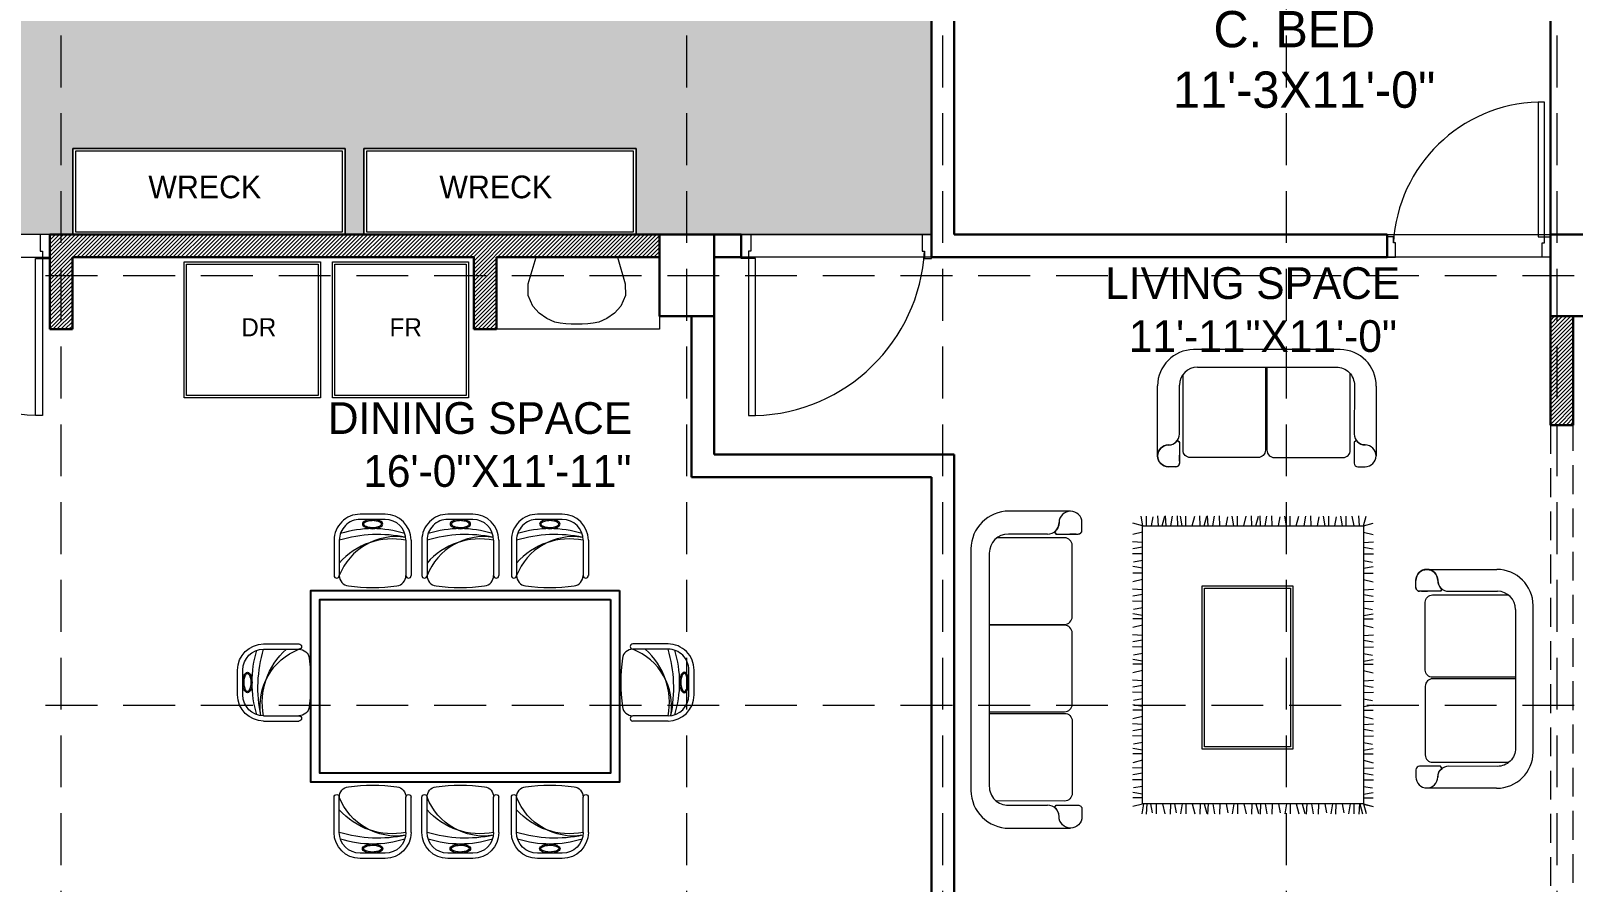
# Model space of a CAD drawing. Header units: inches. Extents: x 23587 to 406221, y -226199 to -75910.
# Drawn here: x 388589.7 to 388929.9, y -211772.4 to -211584.7 of the extents above; entities that cross this region are included whole.
import ezdxf

# ---------------------------------------------------------------- set-up
doc = ezdxf.new("R2010")
doc.units = ezdxf.units.IN
doc.header["$LTSCALE"] = 25.4
doc.header["$MEASUREMENT"] = 0
doc.linetypes.add('DASHED', pattern=[0.75, 0.5, -0.25])
for name, color, linetype, lineweight in [('COLOUM', 1, 'Continuous', 40), ('FIXTURE', 8, 'Continuous', 13), ('Fresh air fan', 250, 'Continuous', 0), ('FUR', 24, 'Continuous', 13), ('wall', 7, 'Continuous', 30)]:
    doc.layers.add(name, color=color, linetype=linetype, lineweight=lineweight)
doc.layers.add('DOOR', color=42, linetype='Continuous')
doc.styles.add('2', font='ARIALN.TTF')

# ---------------------------------------------------------------- blocks, each defined once
blk = doc.blocks.new('VNBVN')
at = {"layer": 'DOOR', "color": 8, "lineweight": 5}
for points in [[(24894.12, -74768.93), (24892.62, -74768.93), (24892.62, -74801.93), (24894.12, -74801.93)], [(24855.62, -74801.93), (24855.62, -74806.93), (24857.62, -74806.93), (24857.62, -74803.43), (24857.12, -74803.43), (24857.12, -74801.93)], [(24895.62, -74801.93), (24895.62, -74806.93), (24893.62, -74806.93), (24893.62, -74803.43), (24894.12, -74803.43), (24894.12, -74801.93)]]:
    blk.add_lwpolyline(points, close=True, dxfattribs=at)
blk.add_arc((24893.65, -74805.51), 36.59, 91.6166, 176.7465, dxfattribs=at)
blk = doc.blocks.new('SC')
at = {"layer": 'FUR', "color": 251, "lineweight": 5, "true_color": 0x636466}
for p, q in [((-11.4, -3.63), (-11.4, 6.55)), ((-9.9, -3.63), (-9.9, 6.55)), ((9.3, -3.63), (9.3, 6.55)), ((10.8, -3.63), (10.8, 6.55)), ((-3.9, -9.63), (3.3, -9.63)), ((-3.9, -11.12), (3.3, -11.12))]:
    blk.add_line(p, q, dxfattribs=at)
for centre, radius, start, end in [((-6.9, 6.55), 3, 97.5016, 180), ((-0.3, -43.57), 53.55, 82.4984, 97.5016), ((6.3, 6.55), 3, 0, 82.4984), ((-10.65, 6.55), 0.749, 0, 180), ((-7.09, 12.93), 17.59, 260.9859, 338.7364), ((10.05, 6.55), 0.749, 0, 180), ((-5.99, 16.3), 20.31, 258.8938, 318.844), ((-3.9, -3.63), 7.5, 180, 270), ((-3.9, -3.63), 6, 180, 270), ((-1.88, 33.6), 38.87, 258.169, 286.7102), ((3.3, -3.63), 6, 270, 0), ((3.3, -3.63), 7.5, 270, 0), ((-0.3, 24.07), 31.04, 252.5915, 287.4085)]:
    blk.add_arc(centre, radius, start, end, dxfattribs=at)
at = {"layer": 'FUR', "color": 251, "lineweight": 5, "true_color": 0x636466, "extrusion": (0, 0, -1)}
blk.add_ellipse((-0.3, -8.29), major_axis=(2.95, 0), ratio=0.451831, dxfattribs=at)
at = {"layer": 'FUR', "color": 251, "lineweight": 5, "true_color": 0x636466}
blk.add_open_spline([(2.29, -8.29), (2.29, -8.34), (2.28, -8.38), (2.22, -8.5), (2.17, -8.56), (2.01, -8.7), (1.91, -8.78), (1.5, -9), (1.1, -9.12), (0.21, -9.27), (-0.29, -9.29), (-1.24, -9.22), (-1.69, -9.13), (-2.3, -8.9), (-2.51, -8.78), (-2.76, -8.58), (-2.83, -8.5), (-2.89, -8.36), (-2.9, -8.32), (-2.89, -8.21), (-2.86, -8.14), (-2.74, -7.99), (-2.64, -7.9), (-2.36, -7.73), (-2.19, -7.64), (-1.57, -7.43), (-1.02, -7.33), (0.1, -7.3), (0.67, -7.37), (1.45, -7.58), (1.72, -7.7), (2.06, -7.91), (2.16, -8.01), (2.27, -8.16), (2.28, -8.22), (2.29, -8.27), (2.29, -8.28), (2.29, -8.29)], degree=3, knots=[0, 0, 0, 0, 0.234262, 0.234262, 0.468524, 0.468524, 0.702786, 0.702786, 1.220033, 1.220033, 1.73728, 1.73728, 2.254527, 2.254527, 2.632082, 2.632082, 2.916235, 2.916235, 3.200389, 3.200389, 3.484542, 3.484542, 3.768696, 3.768696, 4.052849, 4.052849, 4.656099, 4.656099, 5.25935, 5.25935, 5.665501, 5.665501, 5.976888, 5.976888, 6.228256, 6.228256, 6.283185, 6.283185, 6.283185, 6.283185], dxfattribs=at)
blk = doc.blocks.new('fghdfhfdgh')
at = {"layer": 'Fresh air fan', "color": 250, "lineweight": 5, "ltscale": 0.09}
for p, q in [((989.33, -4355.07), (947.03, -4355.07)), ((947.03, -4355.07), (947.03, -4423.15)), ((989.33, -4355.07), (989.33, -4423.15)), ((989.33, -4423.15), (947.03, -4423.15))]:
    blk.add_line(p, q, dxfattribs=at)
at = {"layer": 'Fresh air fan', "color": 250, "lineweight": 25, "ltscale": 0.09}
for points in [[(947.03, -4355.07), (989.33, -4355.07), (989.33, -4423.15), (947.03, -4423.15)], [(949.03, -4357.07), (987.33, -4357.07), (987.33, -4421.15), (949.03, -4421.15)]]:
    blk.add_lwpolyline(points, close=True, dxfattribs=at)
at = {"layer": 'FUR'}
for p, xscale, yscale, zscale, rotation in [((967.11, -4347.14), 0.764999999992142, 0.764999999992142, 0.764999999992142, 180), ((938.75, -4370.67), 0.7650000000012369, 0.7650000000012369, 0.7650000000012369, 270), ((997.62, -4370.67), -0.7650000000012369, 0.7650000000012369, 0.7650000000012369, 90), ((938.75, -4390.41), 0.7650000000012369, 0.7650000000012369, 0.7650000000012369, 270), ((997.62, -4390.41), -0.7650000000012369, 0.7650000000012369, 0.7650000000012369, 90), ((938.75, -4409.76), 0.7650000000012369, 0.7650000000012369, 0.7650000000012369, 270), ((997.62, -4409.76), -0.7650000000012369, 0.7650000000012369, 0.7650000000012369, 90)]:
    blk.add_blockref('SC', p, dxfattribs=dict(at, xscale=xscale, yscale=yscale, zscale=zscale, rotation=rotation))
at = {"layer": 'FUR', "extrusion": (0, 0, -1), "xscale": 0.764999999992142, "yscale": 0.764999999992142, "zscale": -0.764999999992142}
blk.add_blockref('SC', (-967.11, -4430.79), dxfattribs=at)
blk = doc.blocks.new('BVBVC')
at = {"layer": 'FIXTURE'}
for p, q in [((33098.14, 895.01), (33096.64, 893.61)), ((33100.48, 896.08), (33098.14, 895.01)), ((33103.06, 896.03), (33100.48, 896.08)), ((33108.95, 894.33), (33103.06, 896.03)), ((33095.47, 891.94), (33094.65, 890.17)), ((33096.64, 893.61), (33095.47, 891.94)), ((33108.95, 876.33), (33108.95, 894.33)), ((33094.65, 880.48), (33095.47, 878.72)), ((33095.47, 878.72), (33096.64, 877.04)), ((33096.64, 877.04), (33098.14, 875.64)), ((33098.14, 875.64), (33100.48, 874.58)), ((33100.48, 874.58), (33103.06, 874.63)), ((33103.06, 874.63), (33108.95, 876.33))]:
    blk.add_line(p, q, dxfattribs=at)
blk.add_arc((33119.15, 885.33), 24.97, 168.8173, 191.1827, dxfattribs=at)
blk = doc.blocks.new('FGHFDHDFGHFG')
at = {"layer": 'Fresh air fan', "color": 254, "linetype": 'DASHED', "lineweight": 5, "ltscale": 0.9}
for p, q in [((1140.92, -7344.93), (1140.92, -6627.98)), ((1278.92, -7344.93), (1278.92, -6627.98)), ((1335.42, -7344.93), (1335.42, -6627.98)), ((1411.17, -7344.93), (1411.17, -6627.98)), ((1470.92, -7344.93), (1470.92, -6627.98)), ((468.82, -6872.02), (1823.63, -6872.02)), ((468.82, -6966.75), (1823.63, -6966.75))]:
    blk.add_line(p, q, dxfattribs=at)
blk = doc.blocks.new('DSFSDF')
at = {"layer": 'FUR', "color": 251, "linetype": 'Continuous', "true_color": 0x636466}
for p, q in [((473350.58, -58069.91), (473334.47, -58069.91)), ((473353.57, -58074.91), (473353.57, -58072.91)), ((473344.57, -58075.91), (473334.29, -58075.91)), ((473346.84, -58075.91), (473352.57, -58075.91))]:
    blk.add_line(p, q, dxfattribs=at)
at = {"layer": 'FUR', "color": 251, "true_color": 0x636466}
for p, q in [((473346.84, -58075.91), (473346.38, -58075.31)), ((473352.02, -58075.91), (473350.36, -58075.91)), ((473349.01, -58145.82), (473331.13, -58145.81)), ((473334.5, -58152.94), (473350.57, -58152.89))]:
    blk.add_line(p, q, dxfattribs=at)
for points in [[(473353.57, -58072.91, 1), (473347.57, -58072.91, -0.235426), (473346.38, -58075.31), (473346.84, -58075.91), (473352.57, -58075.91, 0.414214), (473353.57, -58074.91)], [(473353.57, -58149.89, -1), (473347.57, -58149.89, 0.235426), (473346.38, -58147.5), (473346.83, -58146.89), (473352.57, -58146.89, -0.414214), (473353.57, -58147.89)]]:
    blk.add_lwpolyline(points, format="xyb", close=True, dxfattribs=at)
for points in [[(473349.02, -58076.91), (473331.29, -58076.91)], [(473329.29, -58099.56), (473349.02, -58099.56)], [(473349.02, -58099.81), (473329.29, -58099.81)], [(473329.29, -58122.46), (473349.02, -58122.46)], [(473329.29, -58122.87), (473349.01, -58122.87)]]:
    blk.add_lwpolyline(points, dxfattribs=at)
for points in [[(473349.02, -58099.56, 0.414214), (473351.02, -58097.56), (473351.02, -58078.91, 0.414214), (473349.02, -58076.91)], [(473329.29, -58080.91), (473329.29, -58141.94, 0.416121), (473334.32, -58146.94), (473344.57, -58146.89)], [(473349.02, -58122.46, 0.414214), (473351.02, -58120.46), (473351.02, -58101.81, 0.414214), (473349.02, -58099.81)], [(473349.01, -58122.87, -0.414214), (473351.01, -58124.87), (473351.01, -58143.82, -0.414214), (473349.01, -58145.82)]]:
    blk.add_lwpolyline(points, format="xyb", dxfattribs=at)
at = {"layer": 'FUR', "color": 251, "linetype": 'Continuous', "true_color": 0x636466}
for centre, radius, start, end in [((473334.47, -58079.91), 10, 89.9972, 179.5058), ((473344.57, -58072.91), 3, 269.9972, 359.9972), ((473350.57, -58072.91), 3, 359.9972, 179.9972), ((473352.57, -58074.91), 1, 269.9972, 359.9972), ((488569.05, -58112.22), 15244.61, 179.878255, 180.115784), ((473344.57, -58149.89), 3, 359.9972, 89.9972)]:
    blk.add_arc(centre, radius, start, end, dxfattribs=at)
at = {"layer": 'FUR', "color": 251, "true_color": 0x636466}
for centre, radius, start, end in [((473334.29, -58080.91), 5, 89.9972, 179.9972), ((473334.47, -58142.94), 10, 180.4873, 270.2072)]:
    blk.add_arc(centre, radius, start, end, dxfattribs=at)
blk = doc.blocks.new('BVBCVBCV')
at = {"layer": 'FUR', "color": 8, "lineweight": 9}
for p, q in [((83398.11, -7874.63), (83413.5, -7874.67)), ((83412.25, -7880.34), (83395.41, -7880.34)), ((83410.5, -7918.04), (83410.13, -7918.52)), ((83414.65, -7918.04), (83413.33, -7918.04))]:
    blk.add_line(p, q, dxfattribs=at)
at = {"layer": 'FUR', "color": 8, "linetype": 'Continuous', "lineweight": 9}
for p, q in [((83408.69, -7918.04), (83397.94, -7918.04)), ((83410.5, -7918.04), (83415.1, -7918.04)), ((83415.9, -7918.84), (83415.9, -7920.45)), ((83413.5, -7922.85), (83398.08, -7922.85))]:
    blk.add_line(p, q, dxfattribs=at)
at = {"layer": 'FUR', "color": 8, "lineweight": 9}
for points in [[(83415.9, -7877.08, 1), (83411.09, -7877.08, -0.235426), (83410.13, -7879), (83410.5, -7879.48), (83415.1, -7879.48, 0.414214), (83415.9, -7878.68)], [(83415.9, -7920.45, -1), (83411.09, -7920.45, 0.235426), (83410.13, -7918.52), (83410.5, -7918.04), (83415.1, -7918.04, -0.414214), (83415.9, -7918.84)]]:
    blk.add_lwpolyline(points, format="xyb", close=True, dxfattribs=at)
for points in [[(83393.93, -7914.03), (83393.93, -7883.45, -0.416121), (83397.97, -7879.44), (83408.69, -7879.48)], [(83412.25, -7898.74, 0.414214), (83413.85, -7897.14), (83413.85, -7881.95, 0.414214), (83412.25, -7880.34)], [(83412.25, -7899.08, -0.414214), (83413.85, -7900.68), (83413.85, -7915.63, -0.414214), (83412.25, -7917.24)]]:
    blk.add_lwpolyline(points, format="xyb", dxfattribs=at)
for points in [[(83393.93, -7898.74), (83412.25, -7898.74)], [(83393.93, -7899.08), (83412.25, -7899.08)], [(83412.25, -7917.24), (83395.54, -7917.24)]]:
    blk.add_lwpolyline(points, dxfattribs=at)
for centre, radius, start, end in [((83398.08, -7882.65), 8.02, 89.7894, 179.5094), ((83397.94, -7914.03), 4.01, 179.9995, 269.9995)]:
    blk.add_arc(centre, radius, start, end, dxfattribs=at)
at = {"layer": 'FUR', "color": 8, "linetype": 'Continuous', "lineweight": 9}
for centre, radius, start, end in [((83408.69, -7877.08), 2.41, 269.9995, 359.9995), ((88361.56, -7898.74), 4971.52, 179.81377, 180.18624), ((83398.08, -7914.83), 8.02, 180.4909, 269.9995), ((83408.69, -7920.45), 2.41, 359.9995, 89.9995), ((83415.1, -7918.84), 0.802, 359.9995, 89.9995), ((83413.5, -7920.45), 2.41, 179.9995, 359.9995)]:
    blk.add_arc(centre, radius, start, end, dxfattribs=at)
blk = doc.blocks.new('carpet')
at = {"color": 251, "lineweight": 5, "ltscale": 0.2, "true_color": 0x636466}
for p, q in [((34806.18, -5270.21), (34805.25, -5266.81)), ((34808.33, -5270.21), (34809.19, -5266.81)), ((34811.86, -5270.21), (34811.67, -5266.72)), ((34813.49, -5270.21), (34814.06, -5266.81)), ((34815.87, -5270.21), (34815.78, -5266.72)), ((34818.07, -5270.21), (34818.64, -5267.1)), ((34820.75, -5270.21), (34820.17, -5266.81)), ((34822.51, -5270.21), (34822.51, -5266.81)), ((34824.65, -5270.21), (34825.51, -5266.81)), ((34828.19, -5270.21), (34828, -5266.72)), ((34829.81, -5270.21), (34830.38, -5266.81)), ((34832.2, -5270.21), (34832.1, -5266.72)), ((34834.4, -5270.21), (34834.97, -5267.1)), ((34837.07, -5270.21), (34836.5, -5266.81)), ((34838.23, -5270.21), (34838.23, -5266.81)), ((34840.38, -5270.21), (34841.23, -5266.81)), ((34843.91, -5270.21), (34843.72, -5266.72)), ((34845.53, -5270.21), (34846.11, -5266.81)), ((34847.92, -5270.21), (34847.83, -5266.72)), ((34850.12, -5270.21), (34850.69, -5267.1)), ((34852.79, -5270.21), (34852.22, -5266.81)), ((34853.84, -5270.21), (34853.84, -5266.81)), ((34855.98, -5270.21), (34856.84, -5266.81)), ((34859.52, -5270.21), (34859.33, -5266.72)), ((34861.14, -5270.21), (34861.71, -5266.81)), ((34863.53, -5270.21), (34863.43, -5266.72)), ((34865.73, -5270.21), (34866.3, -5267.1)), ((34868.4, -5270.21), (34867.83, -5266.81)), ((34869.67, -5270.21), (34869.67, -5266.81)), ((34871.82, -5270.21), (34872.68, -5266.81)), ((34874.61, -5270.21), (34874.42, -5266.72)), ((34876.23, -5270.21), (34876.8, -5266.81)), ((34878.62, -5270.21), (34878.52, -5266.72)), ((34880.82, -5270.21), (34881.39, -5267.1)), ((34883.49, -5270.21), (34882.92, -5266.81)), ((34884.76, -5270.21), (34884.76, -5266.81)), ((34886.91, -5270.21), (34887.77, -5266.81)), ((34889.7, -5270.21), (34889.51, -5266.72)), ((34891.32, -5270.21), (34891.89, -5266.81)), ((34893.71, -5270.21), (34893.61, -5266.72)), ((34895.91, -5270.21), (34896.48, -5267.1)), ((34898.58, -5270.21), (34898.01, -5266.81)), ((34899.85, -5270.21), (34899.85, -5266.81)), ((34901.96, -5270.21), (34902.86, -5266.85)), ((34902, -5270.21), (34902.86, -5266.81)), ((34806.18, -5271.56), (34802.69, -5271.75)), ((34806.18, -5270.21), (34802.82, -5269.3)), ((34901.96, -5270.21), (34905.31, -5269.3)), ((34901.96, -5271.4), (34905.35, -5270.54)), ((34901.96, -5271.56), (34905.44, -5271.75)), ((34806.18, -5273.45), (34802.79, -5274.03)), ((34806.18, -5276.13), (34802.79, -5276.13)), ((34806.18, -5277.4), (34802.79, -5277.98)), ((34901.96, -5273.54), (34905.35, -5273.54)), ((34901.96, -5274.81), (34905.35, -5275.39)), ((34901.96, -5277.49), (34905.06, -5276.92)), ((34806.18, -5282.13), (34802.79, -5282.13)), ((34806.18, -5280.08), (34803.07, -5279.5)), ((34901.96, -5279.69), (34905.44, -5279.78)), ((34901.96, -5280.81), (34905.35, -5281.39)), ((34901.96, -5283.49), (34905.06, -5282.92)), ((34806.18, -5288.27), (34802.69, -5288.37)), ((34806.18, -5283.4), (34802.79, -5283.98)), ((34806.18, -5286.08), (34803.07, -5285.5)), ((34901.96, -5285.69), (34905.44, -5285.78)), ((34901.96, -5288.07), (34905.35, -5287.5)), ((34806.18, -5290.66), (34802.79, -5290.09)), ((34806.18, -5293.34), (34802.79, -5292.48)), ((34901.96, -5289.7), (34905.44, -5289.89)), ((34901.96, -5291.35), (34905.31, -5290.44)), ((34901.96, -5293.34), (34905.35, -5292.48)), ((34806.18, -5295.49), (34802.79, -5295.49)), ((34806.18, -5296.76), (34802.79, -5297.34)), ((34806.18, -5299.44), (34803.07, -5298.86)), ((34901.96, -5295.49), (34905.35, -5295.49)), ((34901.96, -5296.76), (34905.35, -5297.34)), ((34901.96, -5299.44), (34905.06, -5298.86)), ((34806.18, -5301.63), (34802.69, -5301.73)), ((34806.18, -5304.02), (34802.79, -5303.45)), ((34901.96, -5301.63), (34905.44, -5301.73)), ((34901.96, -5304.02), (34905.35, -5303.45)), ((34806.18, -5305.65), (34802.69, -5305.84)), ((34806.18, -5308.64), (34802.69, -5308.83)), ((34806.18, -5307.29), (34802.82, -5306.39)), ((34901.96, -5305.65), (34905.44, -5305.84)), ((34901.96, -5307.29), (34905.31, -5306.39)), ((34901.96, -5308.64), (34905.44, -5308.83)), ((34806.18, -5311.43), (34802.79, -5310.57)), ((34806.18, -5313.58), (34802.79, -5313.58)), ((34806.18, -5314.85), (34802.79, -5315.42)), ((34901.96, -5311.43), (34905.35, -5310.57)), ((34901.96, -5313.58), (34905.35, -5313.58)), ((34901.96, -5314.85), (34905.35, -5315.42)), ((34806.18, -5319.72), (34802.69, -5319.82)), ((34806.18, -5317.52), (34803.07, -5316.95)), ((34901.96, -5317.52), (34905.06, -5316.95)), ((34901.96, -5319.72), (34905.44, -5319.82)), ((34806.18, -5323.73), (34802.69, -5323.92)), ((34806.18, -5322.11), (34802.79, -5321.53)), ((34806.18, -5325.08), (34802.82, -5324.17)), ((34901.96, -5322.11), (34905.35, -5321.53)), ((34901.96, -5323.73), (34905.44, -5323.92)), ((34901.96, -5325.08), (34905.31, -5324.17)), ((34806.18, -5326.43), (34802.69, -5326.62)), ((34806.18, -5329.22), (34802.79, -5328.36)), ((34901.96, -5326.43), (34905.44, -5326.62)), ((34901.96, -5329.22), (34905.35, -5328.36)), ((34806.18, -5334.17), (34802.69, -5334.27)), ((34806.18, -5331.36), (34802.79, -5331.36)), ((34806.18, -5332.64), (34802.79, -5333.21)), ((34806.18, -5336.56), (34802.79, -5335.99)), ((34901.96, -5331.36), (34905.35, -5331.36)), ((34901.96, -5332.64), (34905.35, -5333.21)), ((34901.96, -5335.31), (34905.06, -5334.74)), ((34806.18, -5338.18), (34802.69, -5338.37)), ((34806.18, -5340.88), (34802.69, -5341.07)), ((34806.18, -5339.53), (34802.82, -5338.63)), ((34901.96, -5336.66), (34905.44, -5336.85)), ((34901.96, -5339.45), (34905.35, -5338.59)), ((34901.96, -5341.59), (34905.35, -5341.59)), ((34806.18, -5344.98), (34802.79, -5344.98)), ((34806.18, -5346.25), (34802.79, -5346.83)), ((34806.18, -5343.27), (34803.07, -5342.69)), ((34806.18, -5346.31), (34805.25, -5349.71)), ((34808.33, -5346.31), (34809.19, -5349.71)), ((34811.86, -5346.31), (34811.67, -5349.8)), ((34813.49, -5346.31), (34814.06, -5349.71)), ((34815.87, -5346.31), (34815.78, -5349.8)), ((34818.07, -5346.31), (34818.64, -5349.42)), ((34820.75, -5346.31), (34820.17, -5349.71)), ((34822.51, -5346.31), (34822.51, -5349.71)), ((34824.65, -5346.31), (34825.51, -5349.71)), ((34828.19, -5346.31), (34828, -5349.8)), ((34829.81, -5346.31), (34830.38, -5349.71)), ((34832.2, -5346.31), (34832.1, -5349.8)), ((34834.4, -5346.31), (34834.97, -5349.42)), ((34837.07, -5346.31), (34836.5, -5349.71)), ((34838.23, -5346.31), (34838.23, -5349.71)), ((34840.38, -5346.31), (34841.23, -5349.71)), ((34843.91, -5346.31), (34843.72, -5349.8)), ((34845.53, -5346.31), (34846.11, -5349.71)), ((34847.92, -5346.31), (34847.83, -5349.8)), ((34850.12, -5346.31), (34850.69, -5349.42)), ((34852.79, -5346.31), (34852.22, -5349.71)), ((34853.84, -5346.31), (34853.84, -5349.71)), ((34855.98, -5346.31), (34856.84, -5349.71)), ((34859.52, -5346.31), (34859.33, -5349.8)), ((34861.14, -5346.31), (34861.71, -5349.71)), ((34863.53, -5346.31), (34863.43, -5349.8)), ((34865.73, -5346.31), (34866.3, -5349.42)), ((34868.4, -5346.31), (34867.83, -5349.71)), ((34869.67, -5346.31), (34869.67, -5349.71)), ((34871.82, -5346.31), (34872.68, -5349.71)), ((34874.61, -5346.31), (34874.42, -5349.8)), ((34876.23, -5346.29), (34876.8, -5349.68)), ((34878.62, -5346.29), (34878.52, -5349.78)), ((34880.82, -5346.29), (34881.39, -5349.4)), ((34883.49, -5346.29), (34882.92, -5349.68)), ((34884.76, -5346.29), (34884.76, -5349.68)), ((34886.91, -5346.29), (34887.77, -5349.68)), ((34889.7, -5346.29), (34889.51, -5349.78)), ((34891.32, -5346.3), (34891.89, -5349.69)), ((34893.71, -5346.3), (34893.61, -5349.79)), ((34895.91, -5346.3), (34896.48, -5349.4)), ((34898.58, -5346.3), (34898.01, -5349.69)), ((34899.85, -5346.3), (34899.85, -5349.69)), ((34901.96, -5343.54), (34905.06, -5342.97)), ((34901.96, -5344.89), (34905.44, -5345.08)), ((34901.96, -5345.95), (34905.35, -5346.52)), ((34902, -5346.3), (34902.86, -5349.69))]:
    blk.add_line(p, q, dxfattribs=at)
blk.add_lwpolyline([(34806.18, -5270.21), (34901.96, -5270.21), (34901.96, -5346.31), (34806.18, -5346.36)], close=True, dxfattribs=at)
blk = doc.blocks.new('DFSGHGHDF')
at = {"layer": 'FUR', "xscale": -1, "rotation": 90}
blk.add_blockref('BVBCVBCV', (-6606.71, 76519.49), dxfattribs=at)

msp = doc.modelspace()

# ---------------------------------------------------------------- hatches: boundary and pattern name
at = {"layer": 'Fresh air fan', "lineweight": 9, "ltscale": 0.09}
h = msp.add_hatch(dxfattribs=at)
h.set_pattern_fill('ANGLE', color=253, scale=16)
h.set_pattern_definition([(0, (387455.477, -204766.6053), (0, 4.4), [3.2, -1.2]), (90, (387455.477, -204766.6053), (-4.4, 3e-16), [3.2, -1.2])])
h.paths.add_polyline_path([(388404.4, -211551.63), (388593.9, -211551.63), (388593.9, -211469.63), (388647.89, -211469.63), (388647.89, -211575.6), (388788.4, -211575.6), (388788.4, -211629.63), (388723.23, -211629.63), (388723.23, -211610.63), (388663.18, -211610.63), (388663.18, -211629.63), (388659.04, -211629.63), (388659.04, -211610.63), (388598.99, -211610.63), (388598.99, -211629.63), (388540.13, -211629.63), (388540.13, -211610.63), (388471.08, -211610.63), (388471.08, -211629.63), (388404.4, -211629.63)])
at = {"layer": 'Fresh air fan', "lineweight": 5, "ltscale": 0.09}
h = msp.add_hatch(dxfattribs=at)
h.set_pattern_fill('ANSI31', color=254, scale=5)
h.set_pattern_definition([(45, (387455.4772, -204766.60535), (-0.44194174, 0.44194174), [])])
h.paths.add_polyline_path([(388552.9, -211782.63), (388552.9, -211802.47), (388557.9, -211802.47), (388557.9, -211777.63), (388552.9, -211777.63), (388452.4, -211777.63), (388452.4, -211819.63), (388457.4, -211819.63), (388457.4, -211782.63)])
h.paths.add_polyline_path([(388452.4, -211918.13), (388457.4, -211918.13), (388457.4, -211890.63), (388522.9, -211890.63), (388522.9, -211885.63), (388452.4, -211885.63), (388452.4, -211890.63)])
h.paths.add_polyline_path([(388452.4, -212011.63), (388464.4, -212011.63), (388477.65, -212011.63), (388477.65, -212006.63), (388457.4, -212006.63), (388457.4, -211978.13), (388452.4, -211978.13)])
h.paths.add_polyline_path([(388557.9, -212011.63), (388557.9, -212006.63), (388537.65, -212006.63), (388537.65, -212011.63)])
h.paths.add_polyline_path([(388598.9, -211885.63), (388593.9, -211885.63), (388593.9, -211890.63), (388593.9, -212006.63), (388593.9, -212006.63), (388593.9, -212011.13), (388593.9, -212048.94), (388598.9, -212048.94)])
h.paths.add_polyline_path([(388655.15, -212011.63), (388655.15, -212006.63), (388634.9, -212006.63), (388634.9, -212011.13), (388634.9, -212011.63)])
h.paths.add_polyline_path([(388715.15, -212006.63), (388715.15, -212011.63), (388740.4, -212011.63), (388740.4, -211978.13), (388735.4, -211978.13), (388735.4, -212006.63)])
h.paths.add_polyline_path([(388735.4, -211890.63), (388735.4, -211914.63), (388735.4, -211918.13), (388740.4, -211918.13), (388740.4, -211914.63), (388740.4, -211885.63), (388639.9, -211885.63), (388639.9, -211873.63), (388634.9, -211873.63), (388634.9, -211885.63), (388634.9, -211890.13), (388634.9, -211890.63)])
h.paths.add_polyline_path([(388634.9, -211777.63), (388634.9, -211813.63), (388639.9, -211813.63), (388639.9, -211782.63), (388735.4, -211782.63), (388735.4, -211819.63), (388740.4, -211819.63), (388740.4, -211777.63)])
h.paths.add_polyline_path([(388593.9, -211629.63), (388593.9, -211634.63), (388593.9, -211634.88), (388593.9, -211650.51), (388598.9, -211650.51), (388598.9, -211634.63), (388687.4, -211634.63), (388687.4, -211650.51), (388692.4, -211650.51), (388692.4, -211634.63), (388728.4, -211634.63), (388728.4, -211629.63)])
h.paths.add_polyline_path([(388551.9, -211634.63), (388551.9, -211629.63), (388464.4, -211629.63), (388464.4, -211634.63)])
h.paths.add_polyline_path([(388452.4, -211634.63), (388452.4, -211629.63), (388446.4, -211629.63), (388446.4, -211634.63)])
h = msp.add_hatch(dxfattribs=at)
h.set_pattern_fill('ANSI31', color=254, scale=5)
h.set_pattern_definition([(45, (387651.39377, -207365.959), (-0.44194174, 0.44194174), [])])
h.paths.add_polyline_path([(388929.9, -211647.63), (388924.9, -211647.63), (388924.9, -211671.63), (388929.9, -211671.63)])

# ---------------------------------------------------------------- linework, layer by layer
at = {"layer": 'COLOUM', "lineweight": 30}
for points in [[(388740.4, -211647.63), (388728.4, -211647.63), (388728.4, -211629.63), (388740.4, -211629.63)], [(388936.9, -211647.63), (388924.9, -211647.63), (388924.9, -211629.63), (388936.9, -211629.63)]]:
    msp.add_lwpolyline(points, close=True, dxfattribs=at)
at = {"layer": 'Fresh air fan', "color": 250, "lineweight": 9, "ltscale": 0.09}
msp.add_lwpolyline([(388404.4, -211551.63), (388593.9, -211551.63), (388593.9, -211469.63), (388647.89, -211469.63), (388647.89, -211575.6), (388788.4, -211575.6), (388788.4, -211629.63), (388723.23, -211629.63), (388723.23, -211610.63), (388663.18, -211610.63), (388663.18, -211629.63), (388659.04, -211629.63), (388659.04, -211610.63), (388598.99, -211610.63), (388598.99, -211629.63), (388540.13, -211629.63), (388540.13, -211610.63), (388471.08, -211610.63), (388471.08, -211629.63), (388404.4, -211629.63), (388404.4, -211551.63)], dxfattribs=at)
at = {"layer": 'Fresh air fan', "color": 30, "lineweight": 9, "ltscale": 0.09}
for points in [[(388598.99, -211629.63), (388659.04, -211629.63), (388659.04, -211610.63), (388598.99, -211610.63)], [(388663.18, -211629.63), (388723.23, -211629.63), (388723.23, -211610.63), (388663.18, -211610.63)]]:
    msp.add_lwpolyline(points, dxfattribs=at)
for points in [[(388598.99, -211610.63), (388659.04, -211610.63), (388659.04, -211629.63), (388598.99, -211629.63)], [(388663.18, -211610.63), (388723.23, -211610.63), (388723.23, -211629.63), (388663.18, -211629.63)], [(388658.44, -211629.03), (388658.44, -211611.23), (388599.59, -211611.23), (388599.59, -211629.03)], [(388722.63, -211629.03), (388722.63, -211611.23), (388663.78, -211611.23), (388663.78, -211629.03)]]:
    msp.add_lwpolyline(points, close=True, dxfattribs=at)
at = {"layer": 'Fresh air fan', "color": 250, "lineweight": 9, "ltscale": 0.09}
for points in [[(388551.9, -211634.63), (388593.9, -211634.63), (388593.9, -211629.63), (388551.9, -211629.63)], [(388788.4, -211634.63), (388746.4, -211634.63), (388746.4, -211629.63), (388788.4, -211629.63)], [(388888.9, -211629.63), (388924.9, -211629.63), (388924.9, -211634.63), (388888.9, -211634.63)], [(388692.4, -211634.63), (388728.4, -211634.63), (388728.4, -211650.51), (388692.4, -211650.51)], [(388623.57, -211635.63), (388653.57, -211635.63), (388653.57, -211665.63), (388623.57, -211665.63)], [(388624.07, -211636.13), (388653.07, -211636.13), (388653.07, -211665.13), (388624.07, -211665.13)], [(388656.27, -211635.63), (388686.27, -211635.63), (388686.27, -211665.63), (388656.27, -211665.63)], [(388656.77, -211636.13), (388685.77, -211636.13), (388685.77, -211665.13), (388656.77, -211665.13)], [(388868.08, -211743.08), (388848.08, -211743.08), (388848.08, -211707.08), (388868.08, -211707.08)], [(388867.58, -211742.58), (388848.58, -211742.58), (388848.58, -211707.58), (388867.58, -211707.58)]]:
    msp.add_lwpolyline(points, close=True, dxfattribs=at)
at = {"layer": 'Fresh air fan', "color": 250, "linetype": 'DASHED', "lineweight": 9, "ltscale": 0.5}
msp.add_lwpolyline([(388924.9, -211791.63), (388929.9, -211791.63), (388929.9, -211671.63), (388924.9, -211671.63)], close=True, dxfattribs=at)
at = {"layer": 'wall', "lineweight": 30}
for p, q in [((388793.4, -211629.63), (388793.4, -211459.63)), ((388924.9, -211629.63), (388924.9, -211494.63)), ((388788.4, -211634.63), (388788.4, -211575.6)), ((388593.9, -211650.51), (388593.9, -211629.63)), ((388593.9, -211629.63), (388728.4, -211629.63)), ((388793.4, -211629.63), (388888.9, -211629.63)), ((388888.9, -211634.63), (388888.9, -211629.63)), ((388598.9, -211634.63), (388687.4, -211634.63)), ((388598.9, -211650.51), (388598.9, -211634.63)), ((388687.4, -211634.63), (388687.4, -211650.51)), ((388692.4, -211634.63), (388692.4, -211650.51)), ((388692.4, -211634.63), (388728.4, -211634.63)), ((388788.4, -211634.63), (388888.9, -211634.63)), ((388735.4, -211647.63), (388735.4, -211683.11)), ((388740.4, -211647.63), (388740.4, -211678.11)), ((388924.9, -211647.63), (388924.9, -211671.63)), ((388929.9, -211647.63), (388929.9, -211671.63)), ((388593.9, -211650.51), (388598.9, -211650.51)), ((388692.4, -211650.51), (388687.4, -211650.51)), ((388924.9, -211671.63), (388929.9, -211671.63)), ((388740.4, -211678.11), (388793.4, -211678.11)), ((388793.4, -211678.11), (388793.4, -211791.63)), ((388735.4, -211683.11), (388788.4, -211683.11)), ((388788.4, -211791.63), (388788.4, -211683.11))]:
    msp.add_line(p, q, dxfattribs=at)
msp.add_lwpolyline([(388746.4, -211629.63), (388740.4, -211629.63), (388740.4, -211634.63), (388746.4, -211634.63)], close=True, dxfattribs=at)

# ---------------------------------------------------------------- block references
at = {"layer": 'DOOR', "extrusion": (0, 0, -1), "xscale": -0.8999999999999999, "yscale": 0.8999999999999999, "zscale": -0.8999999999999999}
msp.add_blockref('VNBVN', (-366518.84, -144308.39), dxfattribs=at)
at = {"layer": 'DOOR', "extrusion": (0, 0, -1), "yscale": 1.049999999995149, "zscale": -1.049999999995149, "rotation": 180}
for p, xscale in [((-362453.49, -290176.91), 1.049999999995149), ((-414886.8, -290176.91), -1.049999999995149)]:
    msp.add_blockref('VNBVN', p, dxfattribs=dict(at, xscale=xscale))
at = {"layer": 'FIXTURE', "xscale": -1, "rotation": 270}
msp.add_blockref('BVBVC', (387824.81, -244743.58), dxfattribs=at)
at = {"layer": 'Fresh air fan', "color": 230, "lineweight": 5, "ltscale": 0.09}
msp.add_blockref('FGHFDHDFGHFG', (387455.48, -204766.61), dxfattribs=at)
at = {"layer": 'Fresh air fan', "color": 250, "lineweight": 9, "xscale": -1}
msp.add_blockref('DFSGHGHDF', (390154.38, -204784.42), dxfattribs=at)
at = {"layer": 'Fresh air fan', "color": 250, "lineweight": 25, "rotation": 270}
msp.add_blockref('fghdfhfdgh', (393074.63, -210761.05), dxfattribs=at)
at = {"layer": 'FUR', "xscale": 0.8419949999979236, "yscale": 0.8419949999979236, "zscale": 0.8419949999979236}
msp.add_blockref('DSFSDF', (-9739.78, -162796.03), dxfattribs=at)
at = {"layer": 'FUR', "xscale": 0.6400000000139698, "yscale": 0.6400000000139698, "zscale": 0.6400000000139698, "rotation": 270}
msp.add_blockref('carpet', (392256.57, -189417.9), dxfattribs=at)
at = {"layer": 'FUR', "rotation": 180}
msp.add_blockref('BVBCVBCV', (472311.13, -219626.32), dxfattribs=at)

# ---------------------------------------------------------------- texts
at = {"layer": 'Fresh air fan', "color": 250, "lineweight": 9, "ltscale": 0.09, "attachment_point": 1, "style": '2'}
for s, width, insert, char_height in [('{\\fCentury Gothic|b0|i0|c0|p34;    C. BED\\P 11\'-3X11\'-0"}', 65.4873, (388838.68, -211580.35), 8), ('{\\fCentury Gothic|b0|i0|c0|p34; LIVING SPACE\\P   11\'-11"X11\'-0"}', 135.6884, (388824.1, -211636.84), 7), ('{\\fCentury Gothic|b0|i0|c0|p34;DINING SPACE\\P   16\'-0"X11\'-11"}', 135.6884, (388655.24, -211666.59), 7)]:
    msp.add_mtext_dynamic_manual_height_columns(s, width=width, gutter_width=0.5, heights=[0], dxfattribs=dict(at, insert=insert, char_height=char_height))
at = {"layer": 'Fresh air fan', "color": 250, "lineweight": 25, "ltscale": 0.09, "attachment_point": 1, "style": '2'}
for s, width, insert, char_height in [('{\\fCentury Gothic|b0|i0|c0|p34;WRECK}', 60.1645, (388615.63, -211616.63), 5), ('{\\fCentury Gothic|b0|i0|c0|p34;WRECK}', 60.1645, (388679.82, -211616.63), 5), ('{\\fCentury Gothic|b0|i0|c0|p34;DR}', 13.3608, (388636.13, -211648.07), 4), ('{\\fCentury Gothic|b0|i0|c0|p34;FR}', 13.3608, (388668.84, -211648.07), 4)]:
    msp.add_mtext_dynamic_manual_height_columns(s, width=width, gutter_width=0.5, heights=[7.35], dxfattribs=dict(at, insert=insert, char_height=char_height))

doc.saveas('drawing.dxf')
